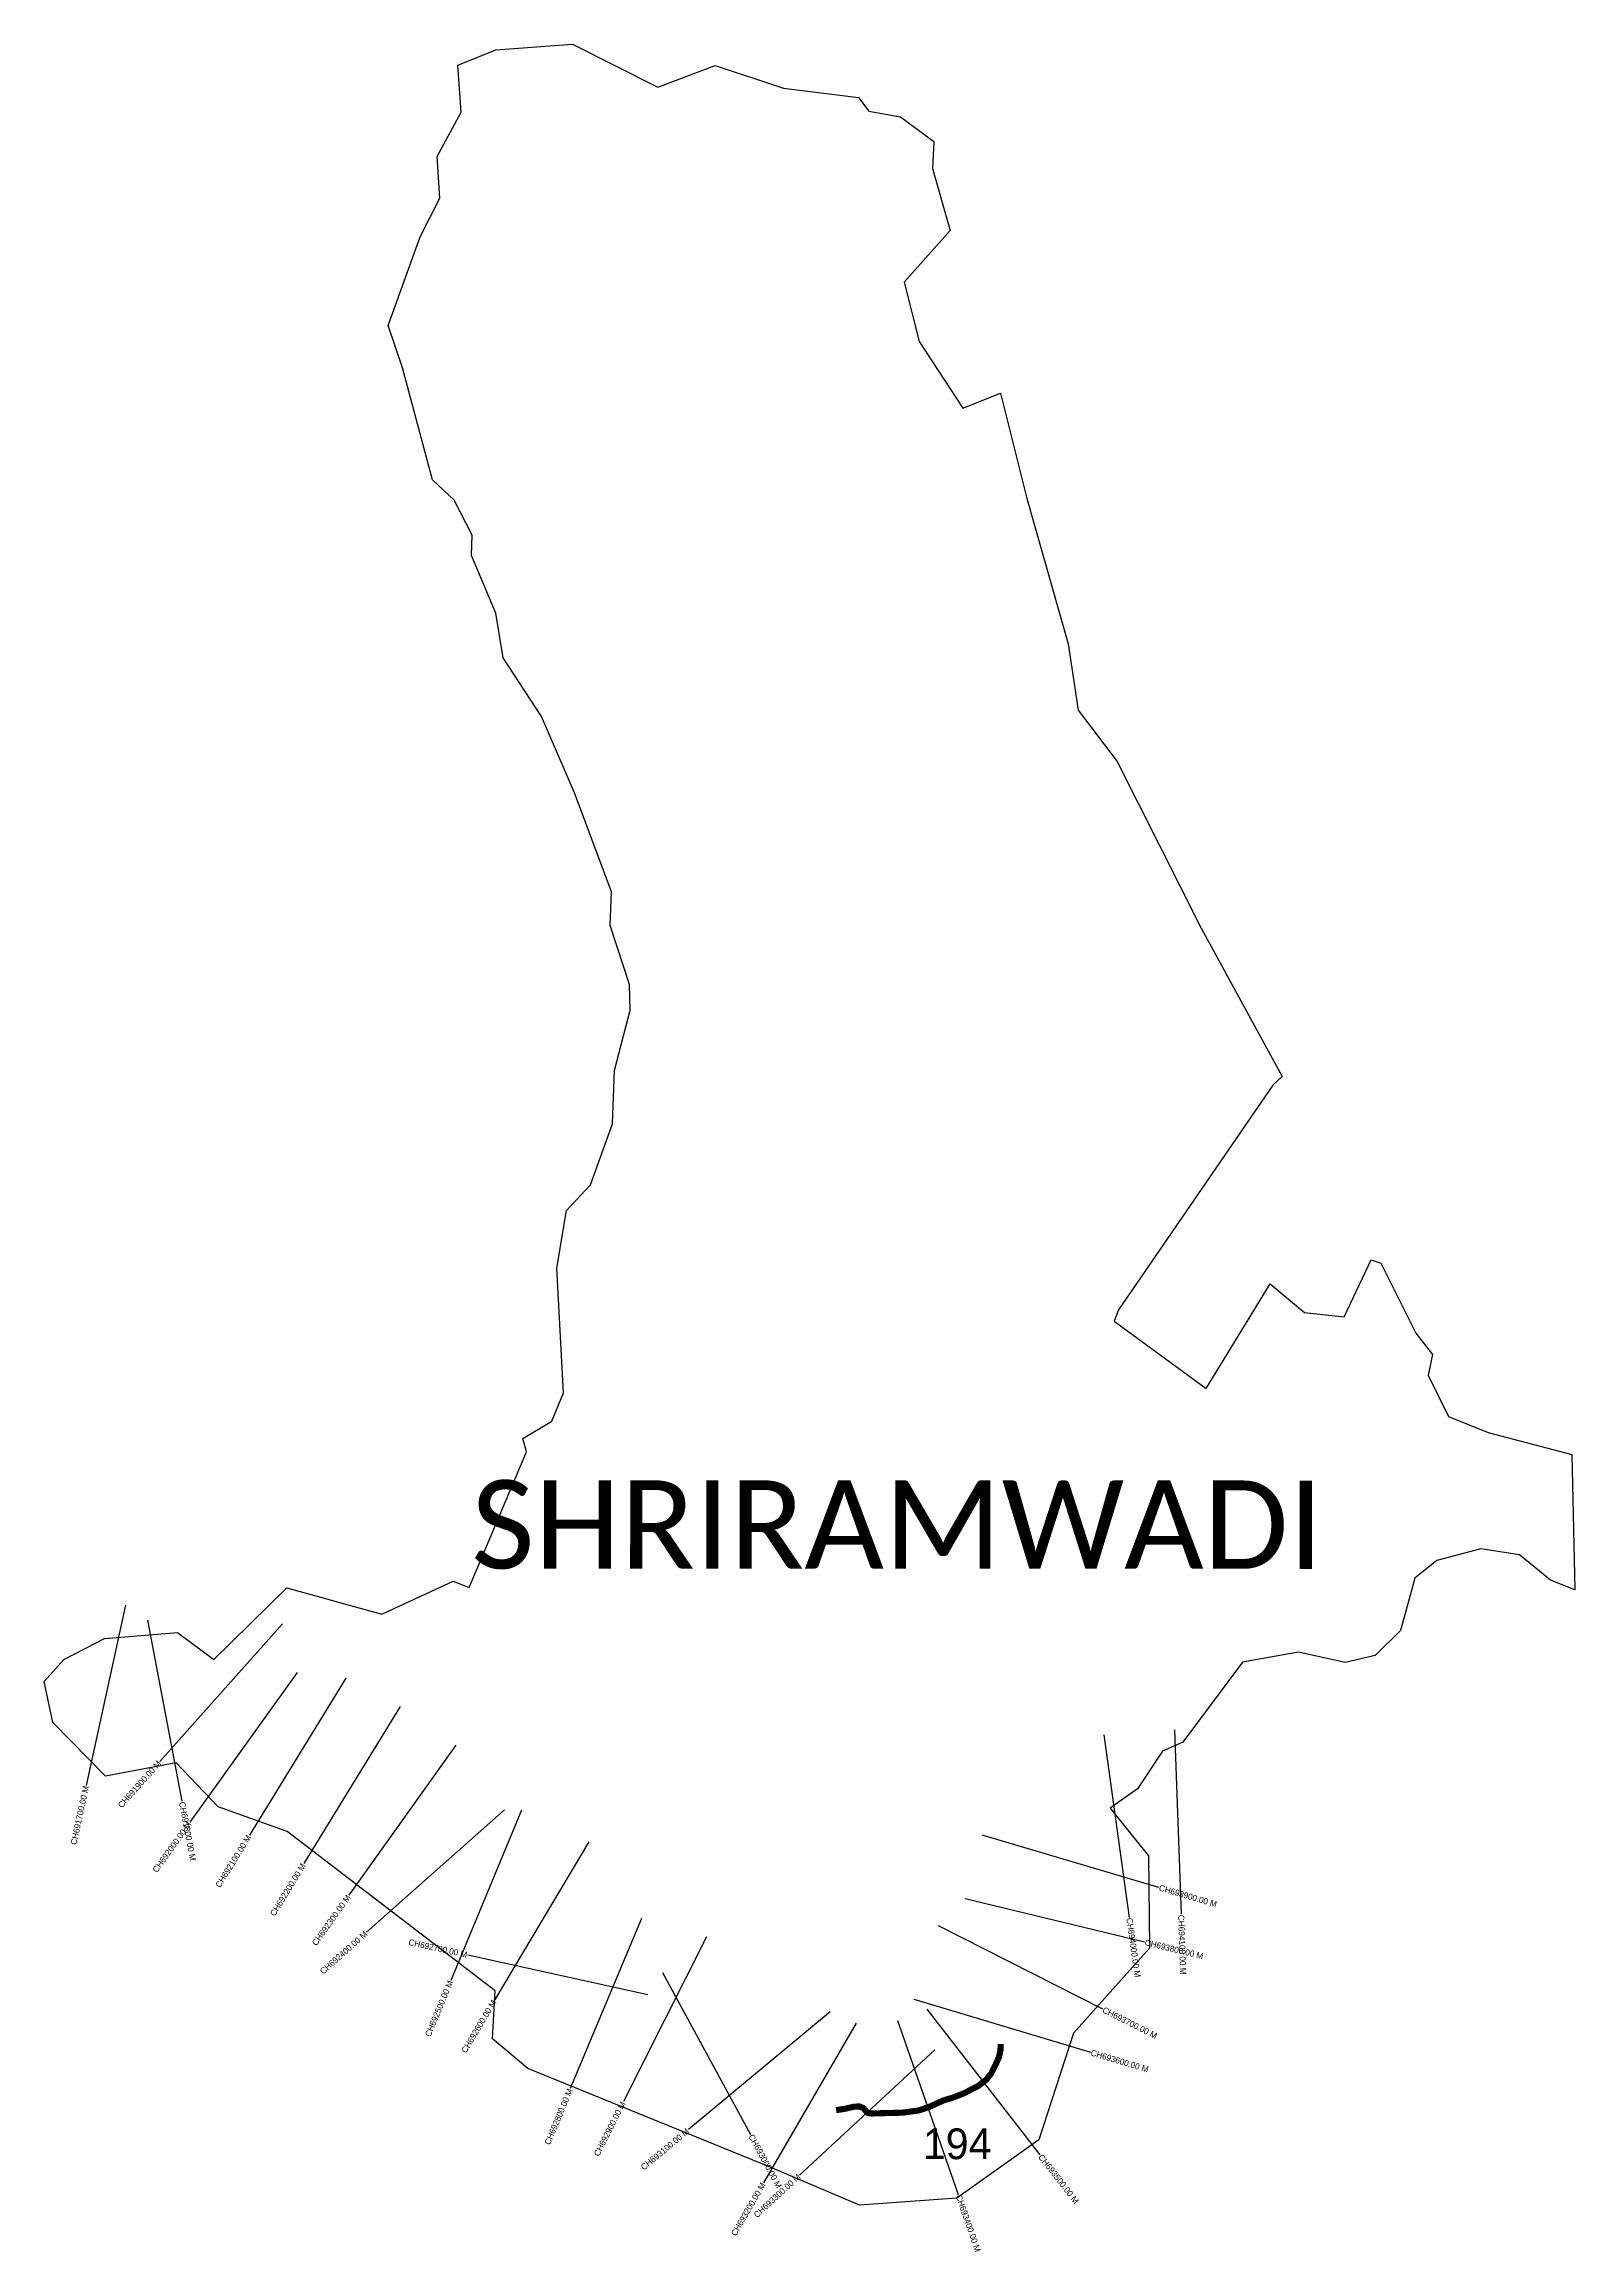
# Model space of a CAD drawing. Header units: metres. Extents: x 341425 to 343917, y 1761903 to 1765495.
import ezdxf
from ezdxf.enums import TextEntityAlignment as Align

# ---------------------------------------------------------------- set-up
doc = ezdxf.new("R2010")
doc.units = ezdxf.units.M
for name, color, linetype in [('CS', 134, 'Continuous'), ('CSMark', 6, 'Continuous'), ('UNPROTECTED', 10, 'Continuous'), ('VILLAGE NAME', 250, 'Continuous')]:
    doc.layers.add(name, color=color, linetype=linetype)

msp = doc.modelspace()

# ---------------------------------------------------------------- linework, layer by layer
at = {"color": 6}
for points in [[(342767.7, 1765386.1), (342819, 1765376.8), (342873.5, 1765336.8), (342871.2, 1765292.6), (342899.9, 1765191.9), (342825.3, 1765108), (342849.7, 1765011.2), (342920.6, 1764903), (342982, 1764927.1), (343024.4, 1764758.3), (343091.8, 1764519.5), (343108.1, 1764411.6), (343171.7, 1764327.8), (343308.3, 1764057.1), (343440.3, 1763815.6), (343424.9, 1763801.2), (343174.1, 1763435.8), (343166.6, 1763417.7), (343316.5, 1763307.9), (343420.8, 1763478.1), (343476.8, 1763431.3), (343541.3, 1763424.6), (343584.9, 1763517.3), (343600.9, 1763511.7), (343657.7, 1763397.8), (343685, 1763363), (343678.1, 1763329.4), (343710.9, 1763262.4), (343775.5, 1763236.3), (343911.5, 1763200.3), (343916.6, 1762980.1), (343876.8, 1762996.1), (343826.3, 1763037.5), (343763.8, 1763046.9), (343692.1, 1763028.2), (343655.9, 1762999.5), (343632.8, 1762914.4), (343591.7, 1762873.3), (343543, 1762862.2), (343466.9, 1762879.2), (343375.9, 1762862.7), (343278.5, 1762732.4), (343245.6, 1762717.8), (343204.7, 1762656.8), (343160.3, 1762625), (343222.5, 1762547.4), (343224.2, 1762397.4), (343100.9, 1762259), (343044.4, 1762085.6), (342911, 1761990.9), (342752.4, 1761979), (342606.9, 1762041.1), (342212.8, 1762201.5), (342155, 1762249.9), (342159.3, 1762327.8), (341820.9, 1762587.4), (341708.5, 1762627.3), (341640.1, 1762698.7), (341525, 1762677), (341439.3, 1762764.3), (341425.3, 1762831.3), (341457.3, 1762866.8), (341523.6, 1762901.1), (341642.3, 1762911.1), (341701.4, 1762867.1), (341820.2, 1762983.8), (341975, 1762940.8), (342090.9, 1762994.2), (342117.1, 1762984.1), (342210.4, 1763204.9), (342204.2, 1763226.8), (342251.4, 1763254.6), (342270.7, 1763300.9), (342259.8, 1763503.8), (342275.7, 1763597.7), (342314.4, 1763639), (342350.3, 1763738.4), (342353.6, 1763825.5), (342379.2, 1763923.4), (342378.2, 1763965), (342346.4, 1764061.2), (342348.5, 1764115.8), (342288.7, 1764276.8), (342234.9, 1764401.1), (342172.4, 1764496.9), (342160.3, 1764569.4), (342121, 1764662.9), (342121.8, 1764696.3), (342092.4, 1764753.1), (342057.5, 1764786.2), (342008.7, 1764968.5), (341985.1, 1765037.2), (342037.1, 1765181.6), (342069.4, 1765244.4), (342065.2, 1765312.2), (342104.3, 1765384.4), (342098.4, 1765460.9), (342160.6, 1765485.7), (342285.5, 1765495.1), (342424.1, 1765425), (342517.4, 1765460.2), (342628.9, 1765423.4), (342750.7, 1765408.5)], [(342750.7, 1765408.5), (342767.7, 1765386.1)]]:
    msp.add_lwpolyline(points, dxfattribs=at)
at = {"layer": 'CS'}
for p, q in [((341557.8, 1762955.2), (341493.9, 1762662.1)), ((341593.3, 1762931.2), (341649.4, 1762636.5)), ((341813.2, 1762925.3), (341613.6, 1762701.3)), ((341837.2, 1762846.1), (341662.4, 1762602.3)), ((341916.6, 1762836.6), (341759.3, 1762581.2)), ((342004.7, 1762790.6), (341847.9, 1762534.9)), ((343149.9, 1762744.6), (343191.5, 1762447.5)), ((343265.1, 1762752.4), (343275.8, 1762452.6)), ((342095.3, 1762727.9), (341921.4, 1762483.4)), ((342174.4, 1762622.3), (341949.9, 1762423.2)), ((342202, 1762622.1), (342087.1, 1762345)), ((342311.9, 1762570.3), (342158.2, 1762312.7)), ((342951.5, 1762581.5), (343239.2, 1762496.4)), ((342397.4, 1762445.8), (342281.7, 1762169)), ((342924.4, 1762477.9), (343216, 1762407.4)), ((342503.1, 1762415.7), (342368.1, 1762147.8)), ((342880.5, 1762434.1), (343148, 1762298.4)), ((342407.6, 1762321.5), (342114.7, 1762386.2)), ((342431.6, 1762357.8), (342575, 1762094.3)), ((342840.8, 1762314.3), (343128.2, 1762228.1)), ((342704.6, 1762293.9), (342473.9, 1762102.1)), ((342746.9, 1762275.1), (342596.3, 1762015.7)), ((342814, 1762279.9), (342913, 1761996.8)), ((342862.1, 1762298.3), (343045.9, 1762061.2)), ((342875.1, 1762231.8), (342654.7, 1762028.3))]:
    msp.add_line(p, q, dxfattribs=at)
at = {"layer": 'UNPROTECTED', "const_width": 10, "flags": 128}
msp.add_lwpolyline([(342714.3, 1762133.9), (342718.7, 1762134.5), (342730.4, 1762136.4), (342742.2, 1762139.2), (342751.9, 1762140), (342758.1, 1762137.5), (342762.8, 1762132.4), (342765.5, 1762129.5), (342771.3, 1762128.4), (342796.5, 1762129.1), (342822.2, 1762129.7), (342849.7, 1762133.5), (342865.6, 1762139.1), (342889.6, 1762149.9), (342903.5, 1762153.9), (342922.3, 1762161.3), (342945.6, 1762173.2), (342958.5, 1762183.3), (342966.2, 1762192.8), (342974.7, 1762209.8), (342979.2, 1762219.9), (342981.7, 1762230.1), (342982.2, 1762241.1), (342982.2, 1762241.4)], dxfattribs=at)

# ---------------------------------------------------------------- texts
at = {"insert": (342855.5, 1762104.1), "char_height": 50, "attachment_point": 1}
msp.add_mtext_dynamic_manual_height_columns('\\pxt1;194', width=70.183, gutter_width=1, heights=[0], dxfattribs=at)
at = {"layer": 'CSMark'}
for s, rotation, p in [('CH691900.00 M', 48.3012, (341613, 1762700.5)), ('CH691700.00 M', 77.7104, (341493.7, 1762661.1)), ('CH692000.00 M', 54.358, (341661.8, 1762601.5)), ('CH692100.00 M', 58.3564, (341758.7, 1762580.3)), ('CH692200.00 M', 58.4947, (341847.4, 1762534)), ('CH692300.00 M', 54.5889, (341920.9, 1762482.6)), ('CH692400.00 M', 41.575, (341949.2, 1762422.5)), ('CH692700.00 M', 347.5343, (342113.7, 1762386.5)), ('CH692500.00 M', 67.4811, (342086.7, 1762344.1)), ('CH692600.00 M', 59.1804, (342157.7, 1762311.8)), ('CH692800.00 M', 67.3149, (342281.4, 1762168.1)), ('CH692900.00 M', 63.2517, (342367.6, 1762146.9)), ('CH693100.00 M', 39.7513, (342473.2, 1762101.4)), ('CH693200.00 M', 59.8679, (342595.8, 1762014.8)), ('CH693300.00 M', 42.7181, (342654, 1762027.6))]:
    msp.add_text(s, height=10, rotation=rotation, dxfattribs=at).set_placement(p, align=Align.MIDDLE_RIGHT)
for s, rotation, p in [('CH691800.00 M', 280.7794, (341649.6, 1762635.5)), ('CH693900.00 M', 343.5173, (343240.2, 1762496.1)), ('CH694000.00 M', 277.965, (343191.6, 1762446.5)), ('CH694100.00 M', 272.042, (343275.8, 1762451.6)), ('CH693800.00 M', 346.4111, (343217, 1762407.1)), ('CH693700.00 M', 333.1006, (343148.9, 1762297.9)), ('CH693600.00 M', 343.2969, (343129.1, 1762227.8)), ('CH693000.00 M', 298.5603, (342575.5, 1762093.5)), ('CH693500.00 M', 307.7795, (343046.5, 1762060.4)), ('CH693400.00 M', 289.2816, (342913.3, 1761995.8))]:
    msp.add_text(s, height=10, rotation=rotation, dxfattribs=at).set_placement(p, align=Align.MIDDLE_LEFT)
at = {"layer": 'VILLAGE NAME', "insert": (342120.6, 1763158.7), "char_height": 143.7, "attachment_point": 1, "rotation": 359.9793}
msp.add_mtext_dynamic_manual_height_columns('{\\fCalibri|b0|i0|c0|p34;SHRIRAMWADI}', width=1418, gutter_width=718.5, heights=[0], dxfattribs=at)

doc.saveas('drawing.dxf')
